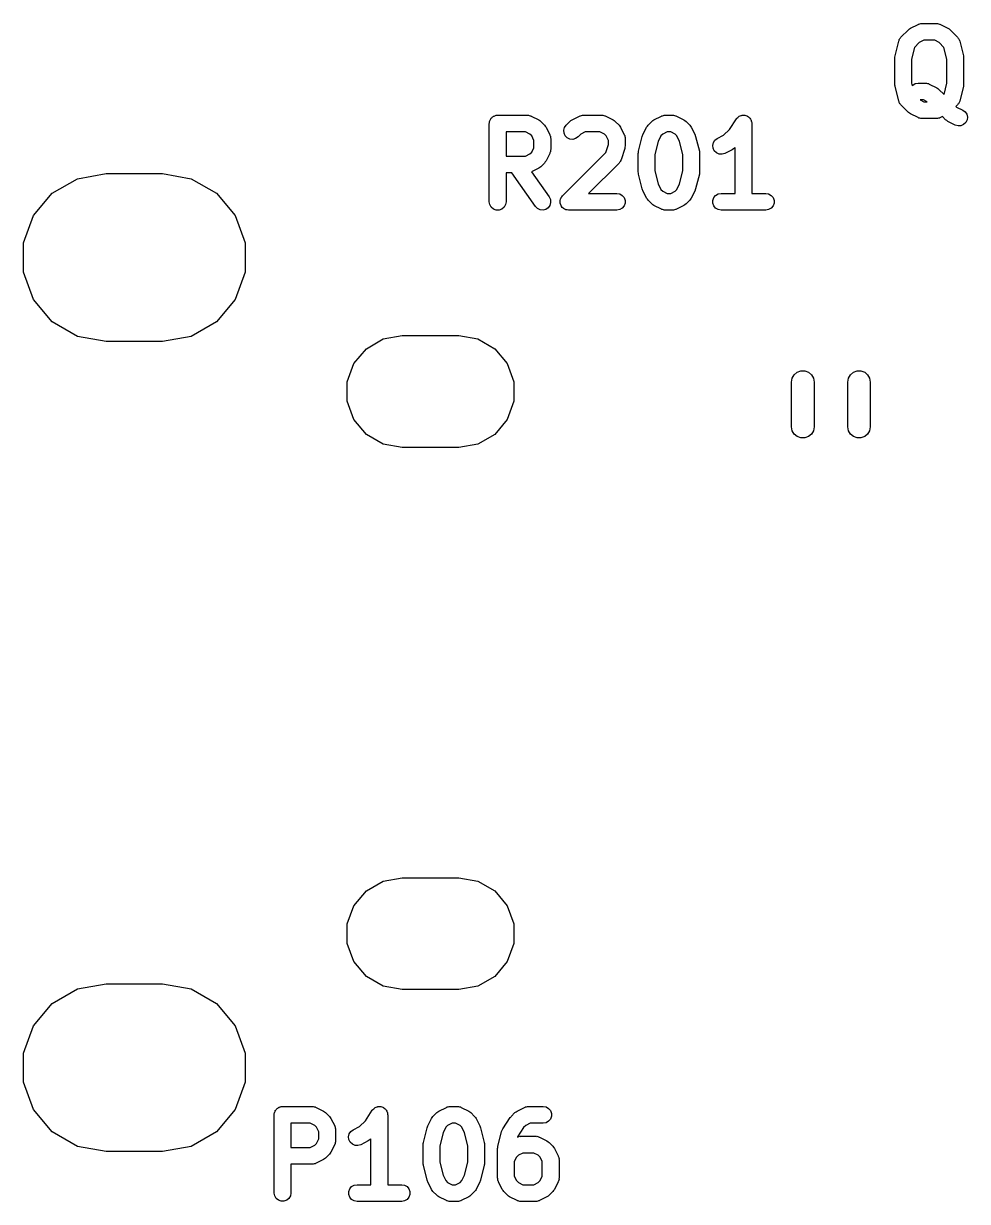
# Model space of a CAD drawing. Extents: x 142.1 to 238.7, y -137.2 to -60.7.
# Drawn here: x 142.53 to 150.98, y -80.96 to -70.42 of the extents above; entities that cross this region are included whole.
import ezdxf

# ---------------------------------------------------------------- set-up
doc = ezdxf.new("R2010")
doc.units = 0
doc.header["$MEASUREMENT"] = 0
doc.layers.add('BLACK', color=7, linetype='CONTINUOUS')

msp = doc.modelspace()

# ---------------------------------------------------------------- linework, layer by layer
at = {"layer": 'Black'}
for p, q in [((150.387, -70.5436), (150.454, -70.477)), ((150.454, -70.477), (150.463, -70.4701)), ((150.463, -70.4701), (150.473, -70.4629)), ((150.473, -70.4629), (150.54, -70.4296)), ((150.54, -70.4296), (150.544, -70.4284)), ((150.544, -70.4284), (150.548, -70.4262)), ((150.548, -70.4262), (150.556, -70.4247)), ((150.556, -70.4247), (150.565, -70.4222)), ((150.565, -70.4222), (150.569, -70.4224)), ((150.569, -70.4224), (150.573, -70.4217)), ((150.573, -70.4217), (150.707, -70.4217)), ((150.707, -70.4217), (150.711, -70.4224)), ((150.711, -70.4224), (150.715, -70.4222)), ((150.715, -70.4222), (150.724, -70.4247)), ((150.724, -70.4247), (150.732, -70.4262)), ((150.732, -70.4262), (150.736, -70.4284)), ((150.736, -70.4284), (150.74, -70.4296)), ((150.74, -70.4296), (150.807, -70.4629)), ((150.807, -70.4629), (150.817, -70.4701)), ((150.817, -70.4701), (150.826, -70.477)), ((150.826, -70.477), (150.893, -70.5436)), ((150.334, -70.7118), (150.367, -70.5785)), ((150.367, -70.5785), (150.37, -70.5719)), ((150.37, -70.5719), (150.372, -70.565)), ((150.372, -70.565), (150.375, -70.5601)), ((150.375, -70.5601), (150.378, -70.5547)), ((150.378, -70.5547), (150.383, -70.5495)), ((150.383, -70.5495), (150.387, -70.5436)), ((150.551, -70.5916), (150.508, -70.635)), ((150.591, -70.5717), (150.551, -70.5916)), ((150.689, -70.5717), (150.591, -70.5717)), ((150.729, -70.5916), (150.689, -70.5717)), ((150.772, -70.635), (150.729, -70.5916)), ((150.893, -70.5436), (150.897, -70.5495)), ((150.897, -70.5495), (150.902, -70.5547)), ((150.902, -70.5547), (150.905, -70.5601)), ((150.905, -70.5601), (150.908, -70.565)), ((150.908, -70.565), (150.91, -70.5719)), ((150.91, -70.5719), (150.913, -70.5785)), ((150.913, -70.5785), (150.946, -70.7118)), ((150.332, -70.73), (150.333, -70.721)), ((150.333, -70.721), (150.334, -70.7118)), ((150.508, -70.635), (150.482, -70.7392)), ((150.798, -70.7392), (150.772, -70.635)), ((150.946, -70.7118), (150.947, -70.721)), ((150.947, -70.721), (150.948, -70.73)), ((150.332, -70.9633), (150.332, -70.73)), ((150.482, -70.7392), (150.482, -70.9541)), ((150.798, -70.9541), (150.798, -70.7392)), ((150.948, -70.73), (150.948, -70.9633)), ((150.333, -70.9724), (150.332, -70.9633)), ((150.334, -70.9815), (150.333, -70.9724)), ((150.367, -71.1149), (150.334, -70.9815)), ((150.482, -70.9541), (150.488, -70.9776)), ((150.488, -70.9776), (150.492, -70.9725)), ((150.492, -70.9725), (150.514, -70.9595)), ((150.514, -70.9595), (150.54, -70.955)), ((150.54, -70.955), (150.607, -70.955)), ((150.607, -70.955), (150.611, -70.9557)), ((150.611, -70.9557), (150.615, -70.9555)), ((150.615, -70.9555), (150.624, -70.958)), ((150.624, -70.958), (150.632, -70.9595)), ((150.632, -70.9595), (150.636, -70.9617)), ((150.636, -70.9617), (150.64, -70.9629)), ((150.64, -70.9629), (150.707, -70.9963)), ((150.707, -70.9963), (150.717, -71.0034)), ((150.717, -71.0034), (150.726, -71.0103)), ((150.726, -71.0103), (150.773, -71.0566)), ((150.773, -71.0566), (150.798, -70.9541)), ((150.946, -70.9815), (150.913, -71.1149)), ((150.947, -70.9724), (150.946, -70.9815)), ((150.948, -70.9633), (150.947, -70.9724)), ((150.37, -71.1214), (150.367, -71.1149)), ((150.372, -71.1284), (150.37, -71.1214)), ((150.375, -71.1332), (150.372, -71.1284)), ((150.378, -71.1386), (150.375, -71.1332)), ((150.383, -71.1438), (150.378, -71.1386)), ((150.387, -71.1497), (150.383, -71.1438)), ((150.558, -71.105), (150.591, -71.1217)), ((150.589, -71.105), (150.558, -71.105)), ((150.622, -71.1217), (150.589, -71.105)), ((150.591, -71.1217), (150.622, -71.1217)), ((150.897, -71.1438), (150.893, -71.1497)), ((150.902, -71.1386), (150.897, -71.1438)), ((150.905, -71.1332), (150.902, -71.1386)), ((150.908, -71.1284), (150.905, -71.1332)), ((150.91, -71.1214), (150.908, -71.1284)), ((150.913, -71.1149), (150.91, -71.1214)), ((146.734, -71.2559), (146.739, -71.2517)), ((146.739, -71.2517), (146.745, -71.2495)), ((146.745, -71.2495), (146.751, -71.2462)), ((146.751, -71.2462), (146.757, -71.2451)), ((146.757, -71.2451), (146.764, -71.2428)), ((146.764, -71.2428), (146.77, -71.2428)), ((146.77, -71.2428), (146.777, -71.2417)), ((146.777, -71.2417), (147.043, -71.2417)), ((147.043, -71.2417), (147.048, -71.2424)), ((147.048, -71.2424), (147.052, -71.2422)), ((147.052, -71.2422), (147.06, -71.2447)), ((147.06, -71.2447), (147.069, -71.2462)), ((147.069, -71.2462), (147.073, -71.2484)), ((147.073, -71.2484), (147.077, -71.2496)), ((147.077, -71.2496), (147.144, -71.2829)), ((147.443, -71.2829), (147.51, -71.2496)), ((147.51, -71.2496), (147.514, -71.2484)), ((147.514, -71.2484), (147.518, -71.2462)), ((147.518, -71.2462), (147.526, -71.2447)), ((147.526, -71.2447), (147.535, -71.2422)), ((147.535, -71.2422), (147.539, -71.2424)), ((147.539, -71.2424), (147.543, -71.2417)), ((147.543, -71.2417), (147.71, -71.2417)), ((147.71, -71.2417), (147.714, -71.2424)), ((147.714, -71.2424), (147.719, -71.2422)), ((147.719, -71.2422), (147.727, -71.2447)), ((147.727, -71.2447), (147.736, -71.2462)), ((147.736, -71.2462), (147.739, -71.2484)), ((147.739, -71.2484), (147.744, -71.2496)), ((147.744, -71.2496), (147.81, -71.2829)), ((148.176, -71.2829), (148.243, -71.2496)), ((148.243, -71.2496), (148.247, -71.2484)), ((148.247, -71.2484), (148.251, -71.2462)), ((148.251, -71.2462), (148.26, -71.2447)), ((148.26, -71.2447), (148.268, -71.2422)), ((148.268, -71.2422), (148.272, -71.2424)), ((148.272, -71.2424), (148.277, -71.2417)), ((148.277, -71.2417), (148.343, -71.2417)), ((148.343, -71.2417), (148.348, -71.2424)), ((148.348, -71.2424), (148.352, -71.2422)), ((148.352, -71.2422), (148.36, -71.2447)), ((148.36, -71.2447), (148.369, -71.2462)), ((148.369, -71.2462), (148.373, -71.2484)), ((148.373, -71.2484), (148.377, -71.2496)), ((148.377, -71.2496), (148.444, -71.2829)), ((148.936, -71.2544), (148.939, -71.2517)), ((148.939, -71.2517), (148.948, -71.2487)), ((148.948, -71.2487), (148.956, -71.2447)), ((148.956, -71.2447), (148.96, -71.2442)), ((148.96, -71.2442), (148.964, -71.2428)), ((148.964, -71.2428), (148.973, -71.2428)), ((148.973, -71.2428), (148.981, -71.2418)), ((148.981, -71.2418), (148.986, -71.2428)), ((148.986, -71.2428), (148.99, -71.2428)), ((148.99, -71.2428), (148.998, -71.2459)), ((148.998, -71.2459), (149.007, -71.248)), ((149.007, -71.248), (149.01, -71.2503)), ((149.01, -71.2503), (149.014, -71.2517)), ((149.014, -71.2517), (149.021, -71.2575)), ((150.454, -71.2164), (150.387, -71.1497)), ((150.463, -71.2233), (150.454, -71.2164)), ((150.473, -71.2304), (150.463, -71.2233)), ((150.54, -71.2637), (150.473, -71.2304)), ((150.893, -71.1497), (150.879, -71.1633)), ((150.879, -71.1633), (150.884, -71.1684)), ((150.884, -71.1684), (150.94, -71.1963)), ((150.94, -71.1963), (150.961, -71.2118)), ((150.961, -71.2118), (150.975, -71.2335)), ((150.975, -71.2335), (150.982, -71.2588)), ((146.702, -71.3167), (146.703, -71.3102)), ((146.702, -72.0167), (146.702, -71.3167)), ((146.703, -71.3036), (146.705, -71.2975)), ((146.703, -71.3102), (146.703, -71.3036)), ((146.705, -71.2975), (146.706, -71.291)), ((146.706, -71.291), (146.709, -71.2853)), ((146.709, -71.2853), (146.712, -71.2792)), ((146.712, -71.2792), (146.716, -71.2741)), ((146.716, -71.2741), (146.719, -71.2685)), ((146.719, -71.2685), (146.724, -71.2642)), ((146.724, -71.2642), (146.728, -71.2592)), ((146.728, -71.2592), (146.734, -71.2559)), ((147.144, -71.2829), (147.153, -71.2901)), ((147.153, -71.2901), (147.163, -71.297)), ((147.163, -71.297), (147.196, -71.3303)), ((147.196, -71.3303), (147.203, -71.3401)), ((147.203, -71.3401), (147.21, -71.3498)), ((147.21, -71.3498), (147.244, -71.4165)), ((147.369, -71.3768), (147.375, -71.3516)), ((147.375, -71.3516), (147.39, -71.3303)), ((147.39, -71.3303), (147.424, -71.297)), ((147.424, -71.297), (147.433, -71.2901)), ((147.433, -71.2901), (147.443, -71.2829)), ((147.81, -71.2829), (147.82, -71.2901)), ((147.82, -71.2901), (147.83, -71.297)), ((147.83, -71.297), (147.863, -71.3303)), ((147.863, -71.3303), (147.87, -71.3401)), ((147.87, -71.3401), (147.877, -71.3498)), ((147.877, -71.3498), (147.91, -71.4165)), ((148.076, -71.4165), (148.11, -71.3498)), ((148.11, -71.3498), (148.117, -71.3401)), ((148.117, -71.3401), (148.124, -71.3303)), ((148.124, -71.3303), (148.157, -71.297)), ((148.157, -71.297), (148.167, -71.2901)), ((148.167, -71.2901), (148.176, -71.2829)), ((148.444, -71.2829), (148.453, -71.2901)), ((148.453, -71.2901), (148.463, -71.297)), ((148.463, -71.297), (148.496, -71.3303)), ((148.496, -71.3303), (148.503, -71.3401)), ((148.503, -71.3401), (148.51, -71.3498)), ((148.51, -71.3498), (148.544, -71.4165)), ((148.852, -71.3689), (148.914, -71.2751)), ((148.914, -71.2751), (148.917, -71.2721)), ((148.917, -71.2721), (148.919, -71.2685)), ((148.919, -71.2685), (148.926, -71.2627)), ((148.926, -71.2627), (148.932, -71.2562)), ((148.932, -71.2562), (148.936, -71.2544)), ((149.021, -71.2575), (149.028, -71.2624)), ((149.028, -71.2624), (149.031, -71.2658)), ((149.031, -71.2658), (149.034, -71.2685)), ((149.034, -71.2685), (149.039, -71.2762)), ((149.039, -71.2762), (149.044, -71.2834)), ((149.044, -71.2834), (149.045, -71.2874)), ((149.045, -71.2874), (149.047, -71.291)), ((149.047, -71.291), (149.049, -71.2998)), ((149.049, -71.2998), (149.051, -71.3084)), ((149.051, -71.3084), (149.051, -71.3126)), ((149.051, -71.3126), (149.052, -71.3167)), ((149.052, -71.3167), (149.052, -71.9417)), ((150.544, -71.265), (150.54, -71.2637)), ((150.548, -71.2671), (150.544, -71.265)), ((150.556, -71.2687), (150.548, -71.2671)), ((150.565, -71.2712), (150.556, -71.2687)), ((150.569, -71.2709), (150.565, -71.2712)), ((150.573, -71.2717), (150.569, -71.2709)), ((150.707, -71.2717), (150.573, -71.2717)), ((150.711, -71.2709), (150.707, -71.2717)), ((150.715, -71.2712), (150.711, -71.2709)), ((150.724, -71.2687), (150.715, -71.2712)), ((150.732, -71.2671), (150.724, -71.2687)), ((150.736, -71.265), (150.732, -71.2671)), ((150.74, -71.2637), (150.736, -71.265)), ((150.759, -71.2546), (150.74, -71.2637)), ((150.787, -71.283), (150.759, -71.2546)), ((150.797, -71.2899), (150.787, -71.283)), ((150.806, -71.2971), (150.797, -71.2899)), ((150.873, -71.3304), (150.806, -71.2971)), ((150.898, -71.3378), (150.873, -71.3304)), ((150.924, -71.3363), (150.898, -71.3378)), ((150.948, -71.3259), (150.924, -71.3363)), ((150.967, -71.308), (150.948, -71.3259)), ((150.979, -71.2847), (150.967, -71.308)), ((150.982, -71.2588), (150.979, -71.2847)), ((146.852, -71.3917), (146.852, -71.6083)), ((147.026, -71.3917), (146.852, -71.3917)), ((147.066, -71.4116), (147.026, -71.3917)), ((147.082, -71.4278), (147.066, -71.4116)), ((147.102, -71.4677), (147.082, -71.4278)), ((147.244, -71.4165), (147.245, -71.4206)), ((147.245, -71.4206), (147.247, -71.4243)), ((147.247, -71.4243), (147.249, -71.433)), ((147.249, -71.433), (147.251, -71.4414)), ((147.251, -71.4414), (147.251, -71.4457)), ((147.251, -71.4457), (147.252, -71.45)), ((147.252, -71.45), (147.252, -71.55)), ((147.371, -71.4027), (147.369, -71.3768)), ((147.382, -71.4263), (147.371, -71.4027)), ((147.4, -71.4448), (147.382, -71.4263)), ((147.424, -71.4558), (147.4, -71.4448)), ((147.45, -71.458), (147.424, -71.4558)), ((147.475, -71.4513), (147.45, -71.458)), ((147.496, -71.4364), (147.475, -71.4513)), ((147.521, -71.4116), (147.496, -71.4364)), ((147.561, -71.3917), (147.521, -71.4116)), ((147.692, -71.3917), (147.561, -71.3917)), ((147.732, -71.4116), (147.692, -71.3917)), ((147.748, -71.4278), (147.732, -71.4116)), ((147.768, -71.4677), (147.748, -71.4278)), ((147.91, -71.4165), (147.912, -71.4206)), ((147.912, -71.4206), (147.914, -71.4243)), ((147.914, -71.4243), (147.915, -71.433)), ((147.915, -71.433), (147.918, -71.4414)), ((147.918, -71.4414), (147.918, -71.4457)), ((147.918, -71.4457), (147.918, -71.45)), ((147.918, -71.45), (147.918, -71.5167)), ((148.037, -71.5651), (148.071, -71.4318)), ((148.071, -71.4318), (148.074, -71.4243)), ((148.074, -71.4243), (148.076, -71.4165)), ((148.238, -71.4278), (148.214, -71.4762)), ((148.254, -71.4116), (148.238, -71.4278)), ((148.294, -71.3917), (148.254, -71.4116)), ((148.326, -71.3917), (148.294, -71.3917)), ((148.366, -71.4116), (148.326, -71.3917)), ((148.382, -71.4278), (148.366, -71.4116)), ((148.406, -71.4762), (148.382, -71.4278)), ((148.544, -71.4165), (148.546, -71.4243)), ((148.546, -71.4243), (148.549, -71.4318)), ((148.549, -71.4318), (148.583, -71.5651)), ((148.722, -71.4651), (148.743, -71.4496)), ((148.743, -71.4496), (148.799, -71.4217)), ((148.799, -71.4217), (148.852, -71.3689)), ((147.082, -71.5722), (147.102, -71.5323)), ((147.102, -71.5323), (147.102, -71.4677)), ((147.249, -71.567), (147.247, -71.5757)), ((147.251, -71.5586), (147.249, -71.567)), ((147.252, -71.55), (147.251, -71.5543)), ((147.251, -71.5543), (147.251, -71.5586)), ((147.744, -71.5762), (147.768, -71.5045)), ((147.768, -71.5045), (147.768, -71.4677)), ((147.914, -71.5404), (147.881, -71.6404)), ((147.916, -71.5285), (147.914, -71.5404)), ((147.918, -71.5167), (147.916, -71.5285)), ((148.037, -71.5743), (148.037, -71.5651)), ((148.214, -71.4762), (148.185, -71.5926)), ((148.435, -71.5926), (148.406, -71.4762)), ((148.583, -71.5651), (148.583, -71.5743)), ((148.702, -71.5122), (148.708, -71.4868)), ((148.705, -71.538), (148.702, -71.5122)), ((148.716, -71.5613), (148.705, -71.538)), ((148.708, -71.4868), (148.722, -71.4651)), ((148.735, -71.5793), (148.716, -71.5613)), ((148.877, -71.5504), (148.81, -71.5837)), ((148.887, -71.5433), (148.877, -71.5504)), ((148.896, -71.5364), (148.887, -71.5433)), ((148.902, -71.5311), (148.896, -71.5364)), ((148.902, -71.9417), (148.902, -71.5311)), ((146.852, -71.6083), (147.026, -71.6083)), ((147.026, -71.6083), (147.066, -71.5884)), ((147.066, -71.5884), (147.082, -71.5722)), ((147.196, -71.6697), (147.163, -71.703)), ((147.203, -71.6599), (147.196, -71.6697)), ((147.21, -71.6502), (147.203, -71.6599)), ((147.244, -71.5835), (147.21, -71.6502)), ((147.245, -71.5794), (147.244, -71.5835)), ((147.247, -71.5757), (147.245, -71.5794)), ((147.357, -71.9636), (147.744, -71.5762)), ((147.863, -71.6697), (147.591, -71.9417)), ((147.866, -71.6662), (147.863, -71.6697)), ((147.869, -71.6633), (147.866, -71.6662)), ((147.873, -71.6556), (147.869, -71.6633)), ((147.878, -71.6484), (147.873, -71.6556)), ((147.879, -71.6442), (147.878, -71.6484)), ((147.881, -71.6404), (147.879, -71.6442)), ((148.035, -71.5833), (148.037, -71.5743)), ((148.035, -71.75), (148.035, -71.5833)), ((148.185, -71.5926), (148.185, -71.7408)), ((148.435, -71.7408), (148.435, -71.5926)), ((148.583, -71.5743), (148.585, -71.5833)), ((148.585, -71.5833), (148.585, -71.75)), ((148.759, -71.5896), (148.735, -71.5793)), ((148.785, -71.5912), (148.759, -71.5896)), ((148.81, -71.5837), (148.785, -71.5912)), ((143.015, -71.8101), (143.272, -71.7648)), ((143.272, -71.7648), (143.777, -71.7648)), ((143.777, -71.7648), (144.034, -71.8101)), ((146.904, -71.7583), (146.852, -71.7583)), ((146.852, -71.7583), (146.852, -72.0167)), ((147.115, -72.0597), (146.904, -71.7583)), ((147.144, -71.7171), (147.081, -71.7486)), ((147.081, -71.7486), (147.238, -71.9737)), ((147.153, -71.7099), (147.144, -71.7171)), ((147.163, -71.703), (147.153, -71.7099)), ((148.037, -71.759), (148.035, -71.75)), ((148.037, -71.7682), (148.037, -71.759)), ((148.071, -71.9015), (148.037, -71.7682)), ((148.185, -71.7408), (148.214, -71.8572)), ((148.406, -71.8572), (148.435, -71.7408)), ((148.583, -71.7682), (148.549, -71.9015)), ((148.585, -71.75), (148.583, -71.759)), ((148.583, -71.759), (148.583, -71.7682)), ((142.789, -71.9404), (143.015, -71.8101)), ((144.034, -71.8101), (144.26, -71.9404)), ((148.214, -71.8572), (148.238, -71.9056)), ((148.382, -71.9056), (148.406, -71.8572)), ((142.622, -72.1401), (142.789, -71.9404)), ((144.26, -71.9404), (144.427, -72.1401)), ((147.238, -71.9737), (147.249, -71.9973)), ((147.339, -71.9944), (147.342, -71.985)), ((147.342, -71.985), (147.344, -71.9823)), ((147.344, -71.9823), (147.345, -71.9792)), ((147.345, -71.9792), (147.351, -71.9717)), ((147.351, -71.9717), (147.357, -71.9636)), ((147.591, -71.9417), (147.843, -71.9417)), ((147.843, -71.9417), (147.869, -71.9462)), ((147.869, -71.9462), (147.892, -71.9592)), ((147.892, -71.9592), (147.908, -71.9792)), ((147.908, -71.9792), (147.917, -72.0036)), ((148.074, -71.909), (148.071, -71.9015)), ((148.076, -71.9169), (148.074, -71.909)), ((148.11, -71.9835), (148.076, -71.9169)), ((148.117, -71.9932), (148.11, -71.9835)), ((148.238, -71.9056), (148.254, -71.9217)), ((148.254, -71.9217), (148.294, -71.9417)), ((148.294, -71.9417), (148.326, -71.9417)), ((148.326, -71.9417), (148.366, -71.9217)), ((148.366, -71.9217), (148.382, -71.9056)), ((148.51, -71.9835), (148.503, -71.9932)), ((148.544, -71.9169), (148.51, -71.9835)), ((148.546, -71.909), (148.544, -71.9169)), ((148.549, -71.9015), (148.546, -71.909)), ((148.703, -72.0036), (148.712, -71.9792)), ((148.712, -71.9792), (148.728, -71.9592)), ((148.728, -71.9592), (148.751, -71.9462)), ((148.751, -71.9462), (148.777, -71.9417)), ((148.777, -71.9417), (148.902, -71.9417)), ((149.052, -71.9417), (149.177, -71.9417)), ((149.177, -71.9417), (149.202, -71.9462)), ((149.202, -71.9462), (149.225, -71.9592)), ((149.225, -71.9592), (149.242, -71.9792)), ((149.242, -71.9792), (149.251, -72.0036)), ((146.706, -72.0423), (146.702, -72.0167)), ((146.719, -72.0649), (146.706, -72.0423)), ((146.739, -72.0816), (146.719, -72.0649)), ((146.764, -72.0905), (146.739, -72.0816)), ((146.79, -72.0905), (146.764, -72.0905)), ((146.814, -72.0816), (146.79, -72.0905)), ((146.834, -72.0649), (146.814, -72.0816)), ((146.847, -72.0423), (146.834, -72.0649)), ((146.852, -72.0167), (146.847, -72.0423)), ((147.134, -72.0781), (147.115, -72.0597)), ((147.157, -72.0891), (147.134, -72.0781)), ((147.183, -72.0914), (147.157, -72.0891)), ((147.208, -72.0846), (147.183, -72.0914)), ((147.23, -72.0697), (147.208, -72.0846)), ((147.245, -72.0484), (147.23, -72.0697)), ((147.251, -72.0232), (147.245, -72.0484)), ((147.249, -71.9973), (147.251, -72.0232)), ((147.335, -72.0101), (147.336, -72.0069)), ((147.336, -72.0199), (147.335, -72.0101)), ((147.336, -72.0036), (147.339, -71.9944)), ((147.336, -72.0069), (147.336, -72.0036)), ((147.336, -72.0297), (147.336, -72.0199)), ((147.337, -72.0328), (147.336, -72.0297)), ((147.338, -72.0361), (147.337, -72.0328)), ((147.342, -72.045), (147.338, -72.0361)), ((147.345, -72.0542), (147.342, -72.045)), ((147.347, -72.0567), (147.345, -72.0542)), ((147.349, -72.0597), (147.347, -72.0567)), ((147.355, -72.0666), (147.349, -72.0597)), ((147.362, -72.0741), (147.355, -72.0666)), ((147.365, -72.0758), (147.362, -72.0741)), ((147.367, -72.0781), (147.365, -72.0758)), ((147.376, -72.0822), (147.367, -72.0781)), ((147.384, -72.0871), (147.376, -72.0822)), ((147.388, -72.0877), (147.384, -72.0871)), ((147.391, -72.0891), (147.388, -72.0877)), ((147.4, -72.09), (147.391, -72.0891)), ((147.41, -72.0917), (147.4, -72.09)), ((147.843, -72.0917), (147.41, -72.0917)), ((147.869, -72.0871), (147.843, -72.0917)), ((147.892, -72.0741), (147.869, -72.0871)), ((147.908, -72.0542), (147.892, -72.0741)), ((147.917, -72.0297), (147.908, -72.0542)), ((147.917, -72.0036), (147.917, -72.0297)), ((148.124, -72.003), (148.117, -71.9932)), ((148.157, -72.0364), (148.124, -72.003)), ((148.167, -72.0433), (148.157, -72.0364)), ((148.176, -72.0504), (148.167, -72.0433)), ((148.243, -72.0837), (148.176, -72.0504)), ((148.247, -72.085), (148.243, -72.0837)), ((148.251, -72.0871), (148.247, -72.085)), ((148.26, -72.0887), (148.251, -72.0871)), ((148.268, -72.0912), (148.26, -72.0887)), ((148.272, -72.0909), (148.268, -72.0912)), ((148.277, -72.0917), (148.272, -72.0909)), ((148.343, -72.0917), (148.277, -72.0917)), ((148.348, -72.0909), (148.343, -72.0917)), ((148.352, -72.0912), (148.348, -72.0909)), ((148.36, -72.0887), (148.352, -72.0912)), ((148.369, -72.0871), (148.36, -72.0887)), ((148.373, -72.085), (148.369, -72.0871)), ((148.377, -72.0837), (148.373, -72.085)), ((148.444, -72.0504), (148.377, -72.0837)), ((148.453, -72.0433), (148.444, -72.0504)), ((148.463, -72.0364), (148.453, -72.0433)), ((148.496, -72.003), (148.463, -72.0364)), ((148.503, -71.9932), (148.496, -72.003)), ((148.703, -72.0297), (148.703, -72.0036)), ((148.712, -72.0542), (148.703, -72.0297)), ((148.728, -72.0741), (148.712, -72.0542)), ((148.751, -72.0871), (148.728, -72.0741)), ((148.777, -72.0917), (148.751, -72.0871)), ((149.177, -72.0917), (148.777, -72.0917)), ((149.202, -72.0871), (149.177, -72.0917)), ((149.225, -72.0741), (149.202, -72.0871)), ((149.242, -72.0542), (149.225, -72.0741)), ((149.251, -72.0297), (149.242, -72.0542)), ((149.251, -72.0036), (149.251, -72.0297)), ((142.533, -72.3851), (142.622, -72.1401)), ((144.427, -72.1401), (144.516, -72.3851)), ((142.533, -72.6458), (142.533, -72.3851)), ((144.516, -72.3851), (144.516, -72.6458)), ((142.622, -72.8907), (142.533, -72.6458)), ((144.516, -72.6458), (144.427, -72.8907)), ((142.789, -73.0904), (142.622, -72.8907)), ((144.427, -72.8907), (144.26, -73.0904)), ((143.015, -73.2207), (142.789, -73.0904)), ((144.26, -73.0904), (144.034, -73.2207)), ((143.272, -73.266), (143.015, -73.2207)), ((144.034, -73.2207), (143.777, -73.266)), ((145.602, -73.331), (145.752, -73.2441)), ((145.752, -73.2441), (145.923, -73.2139)), ((145.923, -73.2139), (146.429, -73.2139)), ((146.429, -73.2139), (146.6, -73.2441)), ((146.6, -73.2441), (146.751, -73.331)), ((143.777, -73.266), (143.272, -73.266)), ((145.49, -73.4641), (145.602, -73.331)), ((146.751, -73.331), (146.863, -73.4641)), ((145.43, -73.6274), (145.49, -73.4641)), ((146.863, -73.4641), (146.922, -73.6274)), ((149.414, -73.595), (149.432, -73.5648)), ((149.432, -73.5648), (149.458, -73.5425)), ((149.458, -73.5425), (149.491, -73.5305)), ((149.491, -73.5305), (149.526, -73.5305)), ((149.526, -73.5305), (149.559, -73.5425)), ((149.559, -73.5425), (149.585, -73.5648)), ((149.585, -73.5648), (149.603, -73.595)), ((149.917, -73.595), (149.935, -73.5648)), ((149.935, -73.5648), (149.961, -73.5425)), ((149.961, -73.5425), (149.994, -73.5305)), ((149.994, -73.5305), (150.029, -73.5305)), ((150.029, -73.5305), (150.062, -73.5425)), ((150.062, -73.5425), (150.088, -73.5648)), ((150.088, -73.5648), (150.106, -73.595)), ((145.43, -73.8012), (145.43, -73.6274)), ((146.922, -73.6274), (146.922, -73.8012)), ((149.408, -73.6293), (149.414, -73.595)), ((149.408, -74.0307), (149.408, -73.6293)), ((149.603, -73.595), (149.609, -73.6293)), ((149.609, -73.6293), (149.609, -74.0307)), ((149.911, -73.6293), (149.917, -73.595)), ((149.911, -74.0307), (149.911, -73.6293)), ((150.106, -73.595), (150.112, -73.6293)), ((150.112, -73.6293), (150.112, -74.0307)), ((145.49, -73.9645), (145.43, -73.8012)), ((146.922, -73.8012), (146.863, -73.9645)), ((145.602, -74.0976), (145.49, -73.9645)), ((146.863, -73.9645), (146.751, -74.0976)), ((145.752, -74.1845), (145.602, -74.0976)), ((146.751, -74.0976), (146.6, -74.1845)), ((149.414, -74.065), (149.408, -74.0307)), ((149.432, -74.0952), (149.414, -74.065)), ((149.458, -74.1175), (149.432, -74.0952)), ((149.585, -74.0952), (149.559, -74.1175)), ((149.603, -74.065), (149.585, -74.0952)), ((149.609, -74.0307), (149.603, -74.065)), ((149.917, -74.065), (149.911, -74.0307)), ((149.935, -74.0952), (149.917, -74.065)), ((149.961, -74.1175), (149.935, -74.0952)), ((150.088, -74.0952), (150.062, -74.1175)), ((150.106, -74.065), (150.088, -74.0952)), ((150.112, -74.0307), (150.106, -74.065)), ((145.923, -74.2147), (145.752, -74.1845)), ((146.6, -74.1845), (146.429, -74.2147)), ((149.491, -74.1295), (149.458, -74.1175)), ((149.526, -74.1295), (149.491, -74.1295)), ((149.559, -74.1175), (149.526, -74.1295)), ((149.994, -74.1295), (149.961, -74.1175)), ((150.029, -74.1295), (149.994, -74.1295)), ((150.062, -74.1175), (150.029, -74.1295)), ((146.429, -74.2147), (145.923, -74.2147)), ((145.602, -78.1824), (145.752, -78.0955)), ((145.752, -78.0955), (145.923, -78.0653)), ((145.923, -78.0653), (146.429, -78.0653)), ((146.429, -78.0653), (146.6, -78.0955)), ((146.6, -78.0955), (146.751, -78.1824)), ((145.49, -78.3155), (145.602, -78.1824)), ((146.751, -78.1824), (146.863, -78.3155)), ((145.43, -78.4788), (145.49, -78.3155)), ((146.863, -78.3155), (146.922, -78.4788)), ((145.43, -78.6526), (145.43, -78.4788)), ((146.922, -78.4788), (146.922, -78.6526)), ((145.49, -78.8159), (145.43, -78.6526)), ((146.922, -78.6526), (146.863, -78.8159)), ((145.602, -78.949), (145.49, -78.8159)), ((146.863, -78.8159), (146.751, -78.949)), ((143.015, -79.0593), (143.272, -79.014)), ((143.272, -79.014), (143.777, -79.014)), ((143.777, -79.014), (144.034, -79.0593)), ((145.752, -79.0359), (145.602, -78.949)), ((145.923, -79.0661), (145.752, -79.0359)), ((146.6, -79.0359), (146.429, -79.0661)), ((146.751, -78.949), (146.6, -79.0359)), ((142.789, -79.1896), (143.015, -79.0593)), ((144.034, -79.0593), (144.26, -79.1896)), ((146.429, -79.0661), (145.923, -79.0661)), ((142.622, -79.3893), (142.789, -79.1896)), ((144.26, -79.1896), (144.427, -79.3893)), ((142.533, -79.6342), (142.622, -79.3893)), ((144.427, -79.3893), (144.516, -79.6342)), ((142.533, -79.8949), (142.533, -79.6342)), ((144.516, -79.6342), (144.516, -79.8949)), ((142.622, -80.1399), (142.533, -79.8949)), ((144.516, -79.8949), (144.427, -80.1399)), ((142.789, -80.3396), (142.622, -80.1399)), ((144.427, -80.1399), (144.26, -80.3396)), ((144.776, -80.1871), (144.777, -80.1807)), ((144.776, -80.8871), (144.776, -80.1871)), ((144.777, -80.1741), (144.779, -80.168)), ((144.777, -80.1807), (144.777, -80.1741)), ((144.779, -80.168), (144.781, -80.1615)), ((144.781, -80.1615), (144.784, -80.1558)), ((144.784, -80.1558), (144.786, -80.1496)), ((144.786, -80.1496), (144.79, -80.1446)), ((144.79, -80.1446), (144.794, -80.1389)), ((144.794, -80.1389), (144.799, -80.1347)), ((144.799, -80.1347), (144.803, -80.1297)), ((144.803, -80.1297), (144.809, -80.1264)), ((144.809, -80.1264), (144.814, -80.1222)), ((144.814, -80.1222), (144.82, -80.12)), ((144.82, -80.12), (144.825, -80.1167)), ((144.825, -80.1167), (144.832, -80.1155)), ((144.832, -80.1155), (144.838, -80.1133)), ((144.838, -80.1133), (144.845, -80.1133)), ((144.845, -80.1133), (144.851, -80.1121)), ((144.851, -80.1121), (145.118, -80.1121)), ((145.118, -80.1121), (145.122, -80.1129)), ((145.122, -80.1129), (145.126, -80.1126)), ((145.126, -80.1126), (145.135, -80.1151)), ((145.135, -80.1151), (145.143, -80.1167)), ((145.143, -80.1167), (145.147, -80.1188)), ((145.147, -80.1188), (145.151, -80.1201)), ((145.151, -80.1201), (145.218, -80.1534)), ((145.218, -80.1534), (145.228, -80.1606)), ((145.228, -80.1606), (145.237, -80.1674)), ((145.237, -80.1674), (145.271, -80.2008)), ((145.271, -80.2008), (145.278, -80.2106)), ((145.278, -80.2106), (145.285, -80.2203)), ((145.593, -80.2394), (145.655, -80.1455)), ((145.655, -80.1455), (145.658, -80.1425)), ((145.658, -80.1425), (145.66, -80.1389)), ((145.66, -80.1389), (145.667, -80.1332)), ((145.667, -80.1332), (145.673, -80.1267)), ((145.673, -80.1267), (145.677, -80.1249)), ((145.677, -80.1249), (145.68, -80.1222)), ((145.68, -80.1222), (145.689, -80.1191)), ((145.689, -80.1191), (145.697, -80.1152)), ((145.697, -80.1152), (145.701, -80.1147)), ((145.701, -80.1147), (145.705, -80.1133)), ((145.705, -80.1133), (145.714, -80.1133)), ((145.714, -80.1133), (145.723, -80.1123)), ((145.723, -80.1123), (145.727, -80.1133)), ((145.727, -80.1133), (145.731, -80.1133)), ((145.731, -80.1133), (145.739, -80.1163)), ((145.739, -80.1163), (145.748, -80.1185)), ((145.748, -80.1185), (145.751, -80.1208)), ((145.751, -80.1208), (145.755, -80.1222)), ((145.755, -80.1222), (145.762, -80.1279)), ((145.762, -80.1279), (145.77, -80.1329)), ((145.77, -80.1329), (145.772, -80.1363)), ((145.772, -80.1363), (145.775, -80.1389)), ((145.775, -80.1389), (145.78, -80.1467)), ((145.78, -80.1467), (145.785, -80.1539)), ((145.785, -80.1539), (145.786, -80.1579)), ((145.786, -80.1579), (145.788, -80.1615)), ((145.788, -80.1615), (145.79, -80.1703)), ((145.79, -80.1703), (145.792, -80.1789)), ((145.792, -80.1789), (145.792, -80.1831)), ((145.792, -80.1831), (145.793, -80.1871)), ((145.793, -80.1871), (145.793, -80.8121)), ((146.184, -80.2203), (146.191, -80.2106)), ((146.191, -80.2106), (146.198, -80.2008)), ((146.198, -80.2008), (146.231, -80.1674)), ((146.231, -80.1674), (146.241, -80.1606)), ((146.241, -80.1606), (146.251, -80.1534)), ((146.251, -80.1534), (146.318, -80.1201)), ((146.318, -80.1201), (146.322, -80.1188)), ((146.322, -80.1188), (146.325, -80.1167)), ((146.325, -80.1167), (146.334, -80.1151)), ((146.334, -80.1151), (146.343, -80.1126)), ((146.343, -80.1126), (146.347, -80.1129)), ((146.347, -80.1129), (146.351, -80.1121)), ((146.351, -80.1121), (146.418, -80.1121)), ((146.418, -80.1121), (146.422, -80.1129)), ((146.422, -80.1129), (146.426, -80.1126)), ((146.426, -80.1126), (146.435, -80.1151)), ((146.435, -80.1151), (146.443, -80.1167)), ((146.443, -80.1167), (146.447, -80.1188)), ((146.447, -80.1188), (146.451, -80.1201)), ((146.451, -80.1201), (146.518, -80.1534)), ((146.518, -80.1534), (146.528, -80.1606)), ((146.528, -80.1606), (146.537, -80.1674)), ((146.537, -80.1674), (146.571, -80.2008)), ((146.571, -80.2008), (146.578, -80.2106)), ((146.578, -80.2106), (146.585, -80.2203)), ((146.822, -80.3122), (146.889, -80.2122)), ((146.889, -80.2122), (146.894, -80.2069)), ((146.894, -80.2069), (146.898, -80.2008)), ((146.898, -80.2008), (146.931, -80.1674)), ((146.931, -80.1674), (146.941, -80.1606)), ((146.941, -80.1606), (146.951, -80.1534)), ((146.951, -80.1534), (147.018, -80.1201)), ((147.018, -80.1201), (147.022, -80.1188)), ((147.022, -80.1188), (147.025, -80.1167)), ((147.025, -80.1167), (147.034, -80.1151)), ((147.034, -80.1151), (147.043, -80.1126)), ((147.043, -80.1126), (147.047, -80.1129)), ((147.047, -80.1129), (147.051, -80.1121)), ((147.051, -80.1121), (147.184, -80.1121)), ((147.184, -80.1121), (147.21, -80.1167)), ((147.21, -80.1167), (147.233, -80.1297)), ((147.233, -80.1297), (147.249, -80.1496)), ((147.249, -80.1496), (147.258, -80.1741)), ((147.258, -80.2002), (147.249, -80.2246)), ((147.258, -80.1741), (147.258, -80.2002)), ((144.926, -80.2621), (144.926, -80.4788)), ((145.1, -80.2621), (144.926, -80.2621)), ((145.14, -80.2821), (145.1, -80.2621)), ((145.156, -80.2982), (145.14, -80.2821)), ((145.176, -80.3382), (145.156, -80.2982)), ((145.285, -80.2203), (145.318, -80.2869)), ((145.318, -80.2869), (145.319, -80.2911)), ((145.319, -80.2911), (145.322, -80.2948)), ((145.322, -80.2948), (145.323, -80.3035)), ((145.323, -80.3035), (145.326, -80.3119)), ((145.326, -80.3119), (145.325, -80.3162)), ((145.325, -80.3162), (145.326, -80.3205)), ((145.484, -80.3201), (145.54, -80.2922)), ((145.54, -80.2922), (145.593, -80.2394)), ((146.112, -80.4356), (146.145, -80.3023)), ((146.145, -80.3023), (146.148, -80.2948)), ((146.148, -80.2948), (146.151, -80.2869)), ((146.151, -80.2869), (146.184, -80.2203)), ((146.313, -80.2982), (146.289, -80.3467)), ((146.329, -80.2821), (146.313, -80.2982)), ((146.369, -80.2621), (146.329, -80.2821)), ((146.4, -80.2621), (146.369, -80.2621)), ((146.44, -80.2821), (146.4, -80.2621)), ((146.456, -80.2982), (146.44, -80.2821)), ((146.48, -80.3467), (146.456, -80.2982)), ((146.585, -80.2203), (146.618, -80.2869)), ((146.618, -80.2869), (146.621, -80.2948)), ((146.621, -80.2948), (146.624, -80.3023)), ((146.624, -80.3023), (146.657, -80.4356)), ((146.817, -80.3239), (146.822, -80.3122)), ((147.009, -80.3016), (146.954, -80.3846)), ((147.029, -80.2821), (147.009, -80.3016)), ((147.069, -80.2621), (147.029, -80.2821)), ((147.184, -80.2621), (147.069, -80.2621)), ((147.21, -80.2576), (147.184, -80.2621)), ((147.233, -80.2446), (147.21, -80.2576)), ((147.249, -80.2246), (147.233, -80.2446)), ((143.015, -80.4699), (142.789, -80.3396)), ((144.26, -80.3396), (144.034, -80.4699)), ((145.156, -80.4427), (145.176, -80.4028)), ((145.176, -80.4028), (145.176, -80.3382)), ((145.326, -80.4205), (145.325, -80.4247)), ((145.326, -80.3205), (145.326, -80.4205)), ((145.443, -80.3827), (145.449, -80.3573)), ((145.446, -80.4085), (145.443, -80.3827)), ((145.458, -80.4318), (145.446, -80.4085)), ((145.449, -80.3573), (145.463, -80.3356)), ((145.463, -80.3356), (145.484, -80.3201)), ((145.618, -80.4209), (145.551, -80.4542)), ((145.628, -80.4137), (145.618, -80.4209)), ((145.637, -80.4068), (145.628, -80.4137)), ((145.643, -80.4015), (145.637, -80.4068)), ((145.643, -80.8121), (145.643, -80.4015)), ((146.289, -80.3467), (146.259, -80.463)), ((146.509, -80.463), (146.48, -80.3467)), ((146.778, -80.469), (146.812, -80.3356)), ((146.812, -80.3356), (146.817, -80.3239)), ((146.954, -80.3846), (146.954, -80.3859)), ((146.954, -80.3859), (146.955, -80.3855)), ((146.955, -80.3855), (146.959, -80.3833)), ((146.959, -80.3833), (146.967, -80.3818)), ((146.967, -80.3818), (146.976, -80.3793)), ((146.976, -80.3793), (146.98, -80.3796)), ((146.98, -80.3796), (146.984, -80.3788)), ((146.984, -80.3788), (147.118, -80.3788)), ((147.118, -80.3788), (147.122, -80.3796)), ((147.122, -80.3796), (147.126, -80.3793)), ((147.126, -80.3793), (147.135, -80.3818)), ((147.135, -80.3818), (147.143, -80.3833)), ((147.143, -80.3833), (147.147, -80.3855)), ((147.147, -80.3855), (147.151, -80.3867)), ((147.151, -80.3867), (147.218, -80.4201)), ((147.218, -80.4201), (147.228, -80.4272)), ((143.272, -80.5151), (143.015, -80.4699)), ((143.777, -80.5151), (143.272, -80.5151)), ((144.034, -80.4699), (143.777, -80.5151)), ((144.926, -80.4788), (145.1, -80.4788)), ((145.1, -80.4788), (145.14, -80.4588)), ((145.14, -80.4588), (145.156, -80.4427)), ((145.285, -80.5207), (145.278, -80.5303)), ((145.318, -80.454), (145.285, -80.5207)), ((145.319, -80.4499), (145.318, -80.454)), ((145.322, -80.4461), (145.319, -80.4499)), ((145.323, -80.4375), (145.322, -80.4461)), ((145.326, -80.4291), (145.323, -80.4375)), ((145.325, -80.4247), (145.326, -80.4291)), ((145.476, -80.4497), (145.458, -80.4318)), ((145.5, -80.4601), (145.476, -80.4497)), ((145.526, -80.4617), (145.5, -80.4601)), ((145.551, -80.4542), (145.526, -80.4617)), ((146.109, -80.4538), (146.111, -80.4448)), ((146.109, -80.6205), (146.109, -80.4538)), ((146.111, -80.4448), (146.112, -80.4356)), ((146.259, -80.463), (146.259, -80.6112)), ((146.509, -80.6112), (146.509, -80.463)), ((146.657, -80.4356), (146.658, -80.4448)), ((146.658, -80.4448), (146.659, -80.4538)), ((146.659, -80.4538), (146.659, -80.6205)), ((146.776, -80.4871), (146.778, -80.4781)), ((146.776, -80.7538), (146.776, -80.4871)), ((146.778, -80.4781), (146.778, -80.469)), ((147.228, -80.4272), (147.237, -80.4341)), ((147.237, -80.4341), (147.271, -80.4674)), ((147.271, -80.4674), (147.278, -80.4773)), ((147.278, -80.4773), (147.285, -80.4869)), ((147.285, -80.4869), (147.318, -80.5536)), ((145.118, -80.6288), (144.926, -80.6288)), ((144.926, -80.6288), (144.926, -80.8871)), ((145.122, -80.6281), (145.118, -80.6288)), ((145.126, -80.6283), (145.122, -80.6281)), ((145.135, -80.6258), (145.126, -80.6283)), ((145.143, -80.6243), (145.135, -80.6258)), ((145.147, -80.6221), (145.143, -80.6243)), ((145.151, -80.6209), (145.147, -80.6221)), ((145.218, -80.5876), (145.151, -80.6209)), ((145.228, -80.5804), (145.218, -80.5876)), ((145.237, -80.5735), (145.228, -80.5804)), ((145.271, -80.5402), (145.237, -80.5735)), ((145.278, -80.5303), (145.271, -80.5402)), ((146.111, -80.6295), (146.109, -80.6205)), ((146.112, -80.6387), (146.111, -80.6295)), ((146.259, -80.6112), (146.289, -80.7276)), ((146.48, -80.7276), (146.509, -80.6112)), ((146.658, -80.6295), (146.657, -80.6387)), ((146.659, -80.6205), (146.658, -80.6295)), ((146.946, -80.5649), (146.926, -80.6049)), ((146.926, -80.6049), (146.926, -80.7361)), ((146.962, -80.5488), (146.946, -80.5649)), ((147.002, -80.5288), (146.962, -80.5488)), ((147.1, -80.5288), (147.002, -80.5288)), ((147.14, -80.5488), (147.1, -80.5288)), ((147.156, -80.5649), (147.14, -80.5488)), ((147.176, -80.6049), (147.156, -80.5649)), ((147.176, -80.7361), (147.176, -80.6049)), ((147.318, -80.5536), (147.319, -80.5577)), ((147.319, -80.5577), (147.322, -80.5615)), ((147.322, -80.5615), (147.323, -80.5701)), ((147.323, -80.5701), (147.326, -80.5786)), ((147.326, -80.5786), (147.325, -80.5829)), ((147.325, -80.5829), (147.326, -80.5871)), ((147.326, -80.5871), (147.326, -80.7538)), ((146.145, -80.772), (146.112, -80.6387)), ((146.289, -80.7276), (146.313, -80.7761)), ((146.456, -80.7761), (146.48, -80.7276)), ((146.657, -80.6387), (146.624, -80.772)), ((146.926, -80.7361), (146.946, -80.7761)), ((147.156, -80.7761), (147.176, -80.7361)), ((145.453, -80.8496), (145.47, -80.8297)), ((145.47, -80.8297), (145.492, -80.8167)), ((145.492, -80.8167), (145.518, -80.8121)), ((145.518, -80.8121), (145.643, -80.8121)), ((145.793, -80.8121), (145.918, -80.8121)), ((145.918, -80.8121), (145.943, -80.8167)), ((145.943, -80.8167), (145.966, -80.8297)), ((145.966, -80.8297), (145.983, -80.8496)), ((146.148, -80.7795), (146.145, -80.772)), ((146.151, -80.7874), (146.148, -80.7795)), ((146.184, -80.854), (146.151, -80.7874)), ((146.313, -80.7761), (146.329, -80.7922)), ((146.329, -80.7922), (146.369, -80.8121)), ((146.369, -80.8121), (146.4, -80.8121)), ((146.4, -80.8121), (146.44, -80.7922)), ((146.44, -80.7922), (146.456, -80.7761)), ((146.618, -80.7874), (146.585, -80.854)), ((146.621, -80.7795), (146.618, -80.7874)), ((146.624, -80.772), (146.621, -80.7795)), ((146.777, -80.7581), (146.776, -80.7538)), ((146.777, -80.7624), (146.777, -80.7581)), ((146.779, -80.7708), (146.777, -80.7624)), ((146.781, -80.7795), (146.779, -80.7708)), ((146.783, -80.7832), (146.781, -80.7795)), ((146.784, -80.7874), (146.783, -80.7832)), ((146.817, -80.854), (146.784, -80.7874)), ((146.946, -80.7761), (146.962, -80.7922)), ((146.962, -80.7922), (147.002, -80.8121)), ((147.002, -80.8121), (147.1, -80.8121)), ((147.1, -80.8121), (147.14, -80.7922)), ((147.14, -80.7922), (147.156, -80.7761)), ((147.318, -80.7874), (147.285, -80.854)), ((147.319, -80.7832), (147.318, -80.7874)), ((147.322, -80.7795), (147.319, -80.7832)), ((147.323, -80.7708), (147.322, -80.7795)), ((147.326, -80.7624), (147.323, -80.7708)), ((147.326, -80.7538), (147.325, -80.7581)), ((147.325, -80.7581), (147.326, -80.7624)), ((144.781, -80.9128), (144.776, -80.8871)), ((144.794, -80.9354), (144.781, -80.9128)), ((144.814, -80.9521), (144.794, -80.9354)), ((144.909, -80.9354), (144.889, -80.9521)), ((144.922, -80.9128), (144.909, -80.9354)), ((144.926, -80.8871), (144.922, -80.9128)), ((145.444, -80.8741), (145.453, -80.8496)), ((145.444, -80.9002), (145.444, -80.8741)), ((145.453, -80.9246), (145.444, -80.9002)), ((145.47, -80.9446), (145.453, -80.9246)), ((145.492, -80.9576), (145.47, -80.9446)), ((145.966, -80.9446), (145.943, -80.9576)), ((145.983, -80.9246), (145.966, -80.9446)), ((145.983, -80.8496), (145.992, -80.8741)), ((145.992, -80.9002), (145.983, -80.9246)), ((145.992, -80.8741), (145.992, -80.9002)), ((146.191, -80.8637), (146.184, -80.854)), ((146.198, -80.8735), (146.191, -80.8637)), ((146.231, -80.9068), (146.198, -80.8735)), ((146.241, -80.9137), (146.231, -80.9068)), ((146.251, -80.9209), (146.241, -80.9137)), ((146.318, -80.9542), (146.251, -80.9209)), ((146.518, -80.9209), (146.451, -80.9542)), ((146.528, -80.9137), (146.518, -80.9209)), ((146.537, -80.9068), (146.528, -80.9137)), ((146.571, -80.8735), (146.537, -80.9068)), ((146.578, -80.8637), (146.571, -80.8735)), ((146.585, -80.854), (146.578, -80.8637)), ((146.825, -80.8637), (146.817, -80.854)), ((146.831, -80.8735), (146.825, -80.8637)), ((146.865, -80.9068), (146.831, -80.8735)), ((146.875, -80.9137), (146.865, -80.9068)), ((146.884, -80.9209), (146.875, -80.9137)), ((146.951, -80.9542), (146.884, -80.9209)), ((147.218, -80.9209), (147.151, -80.9542)), ((147.228, -80.9137), (147.218, -80.9209)), ((147.237, -80.9068), (147.228, -80.9137)), ((147.271, -80.8735), (147.237, -80.9068)), ((147.278, -80.8637), (147.271, -80.8735)), ((147.285, -80.854), (147.278, -80.8637)), ((144.838, -80.961), (144.814, -80.9521)), ((144.864, -80.961), (144.838, -80.961)), ((144.889, -80.9521), (144.864, -80.961)), ((145.518, -80.9621), (145.492, -80.9576)), ((145.918, -80.9621), (145.518, -80.9621)), ((145.943, -80.9576), (145.918, -80.9621)), ((146.322, -80.9555), (146.318, -80.9542)), ((146.325, -80.9576), (146.322, -80.9555)), ((146.334, -80.9591), (146.325, -80.9576)), ((146.343, -80.9617), (146.334, -80.9591)), ((146.347, -80.9614), (146.343, -80.9617)), ((146.351, -80.9621), (146.347, -80.9614)), ((146.418, -80.9621), (146.351, -80.9621)), ((146.422, -80.9614), (146.418, -80.9621)), ((146.426, -80.9617), (146.422, -80.9614)), ((146.435, -80.9591), (146.426, -80.9617)), ((146.443, -80.9576), (146.435, -80.9591)), ((146.447, -80.9555), (146.443, -80.9576)), ((146.451, -80.9542), (146.447, -80.9555)), ((146.955, -80.9555), (146.951, -80.9542)), ((146.959, -80.9576), (146.955, -80.9555)), ((146.967, -80.9591), (146.959, -80.9576)), ((146.976, -80.9617), (146.967, -80.9591)), ((146.98, -80.9614), (146.976, -80.9617)), ((146.984, -80.9621), (146.98, -80.9614)), ((147.118, -80.9621), (146.984, -80.9621)), ((147.122, -80.9614), (147.118, -80.9621)), ((147.126, -80.9617), (147.122, -80.9614)), ((147.135, -80.9591), (147.126, -80.9617)), ((147.143, -80.9576), (147.135, -80.9591)), ((147.147, -80.9555), (147.143, -80.9576)), ((147.151, -80.9542), (147.147, -80.9555))]:
    msp.add_line(p, q, dxfattribs=at)

doc.saveas('drawing.dxf')
